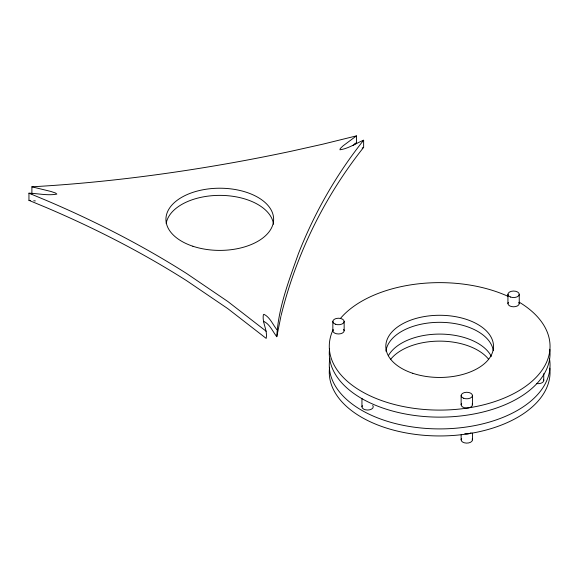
<?xml version="1.0" encoding="UTF-8"?>
<svg xmlns="http://www.w3.org/2000/svg" width="579" height="579" viewBox="0 0 579 579"><rect width="100%" height="100%" fill="white"/><g stroke="black" fill="none" stroke-linecap="round" stroke-linejoin="round"><path stroke-width="0.87" d="M263.394 321.815L263.944 321.461C269.973 324.378 272.738 331.651 276.784 336.71C278.188 308.064 288.928 280.583 298.395 253.761C314.404 212.978 336.327 174.496 363.634 140.212L363.634 147.37C324.486 196.643 296.115 254.456 281.09 315.569M276.784 336.71L280.902 316.387M352.893 145.561L356.447 143.035L356.447 135.884L343.166 145.778L340.293 148.521L339.938 149.795C348.355 148.622 355.839 143.411 363.634 140.212M362.164 148.079L363.634 147.37M356.447 135.884L322.814 144.178L291.403 151.191A1186.668 685.116 0 0 1 232.99 162.656C166.499 174.547 99.356 183.022 31.896 186.807L31.896 193.965M354.761 143.469L356.447 143.035M276.784 329.552C272.738 324.501 269.973 317.22 263.944 314.303L263.394 314.658C261.882 322.669 267.86 330.262 266.181 338.397L227.837 308.665L186.662 280.706A955.444 551.621 0 0 0 46.139 207.492L28.95 200.348L28.95 193.191C38.156 193.466 47.767 195.84 56.843 194.095L55.562 193.039L50.974 191.475L31.896 186.807M28.95 200.348L30.542 200.486M33.734 200.768L35.326 200.906M28.95 193.191L46.139 200.341A955.444 551.621 0 0 1 186.677 273.541L227.837 301.507L266.181 331.246M543.753 373.672L543.753 380.396M519.24 294.291L519.24 303.526M507.935 294.306L507.935 303.541M472.45 395.529L472.45 404.764M472.45 433.128L472.45 439.845M461.137 395.544L461.137 404.779M461.137 434.822L461.137 439.859M361.947 398.381L361.947 406.791M344.15 321.468L344.15 330.703M332.845 321.483L332.845 330.718M166.18 223.508A53.854 31.092 0 0 1 220.425 195.376A53.854 31.092 0 0 1 273.498 224.247M471.067 432.759A5.652 3.264 0 0 1 464.814 433.678M472.218 438.933A5.652 3.264 0 0 1 466.392 443.109A5.652 3.264 0 0 1 461.651 438.498M343.644 329.357A5.652 3.264 0 0 1 338.701 333.974A5.652 3.264 0 0 1 333.2 329.567M472.218 403.853A5.652 3.264 0 0 1 466.392 408.029A5.652 3.264 0 0 1 461.651 403.411M518.885 302.39A5.652 3.264 0 0 1 513.587 306.798A5.652 3.264 0 0 1 508.29 302.39M549.818 368.099A110.386 63.733 0 0 1 438.947 435.951A110.386 63.733 0 0 1 329.603 367.274M390.68 359.298A53.854 31.092 0 0 1 439.664 341.125A53.854 31.092 0 0 1 488.647 359.298M549.457 358.596A110.386 63.733 0 0 1 439.664 428.909A110.386 63.733 0 0 1 329.864 358.596M388.364 355.709A53.854 31.092 0 0 1 440.301 334.09A53.854 31.092 0 0 1 491.332 356.418M543.391 379.267A5.652 3.264 0 0 1 542.234 382.632A5.652 3.264 0 0 1 536.501 383.537M372.746 405.423A5.652 3.264 0 0 1 367.803 410.041A5.652 3.264 0 0 1 362.302 405.64M549.818 349.289A110.386 63.733 0 0 1 438.947 417.133A110.386 63.733 0 0 1 329.603 348.464M385.947 351.185A53.854 31.092 0 0 1 439.02 322.315A53.854 31.092 0 0 1 493.272 350.454M519.262 302.209A110.386 63.733 0 0 1 467.405 408.05A110.386 63.733 0 0 1 332.911 330.146M340.365 318.522A110.386 63.733 0 0 1 508 296.318M192.858 246.234A53.854 31.092 0 0 0 273.635 219.303A53.854 31.092 0 0 0 192.858 192.38A53.854 31.092 0 0 0 192.858 246.234M335.328 324.182A5.652 3.264 0 0 0 344.136 321.707A5.652 3.264 0 0 0 336.03 318.544A5.652 3.264 0 0 0 335.328 324.182M463.62 398.243A5.652 3.264 0 0 0 472.435 395.768A5.652 3.264 0 0 0 464.322 392.598A5.652 3.264 0 0 0 463.62 398.243M510.417 297.005A5.652 3.264 0 0 0 519.225 294.537A5.652 3.264 0 0 0 511.119 291.367A5.652 3.264 0 0 0 510.417 297.005M412.733 373.289A53.854 31.092 0 0 0 493.511 346.365A53.854 31.092 0 0 0 412.733 319.442A53.854 31.092 0 0 0 412.733 373.289"/></g></svg>
